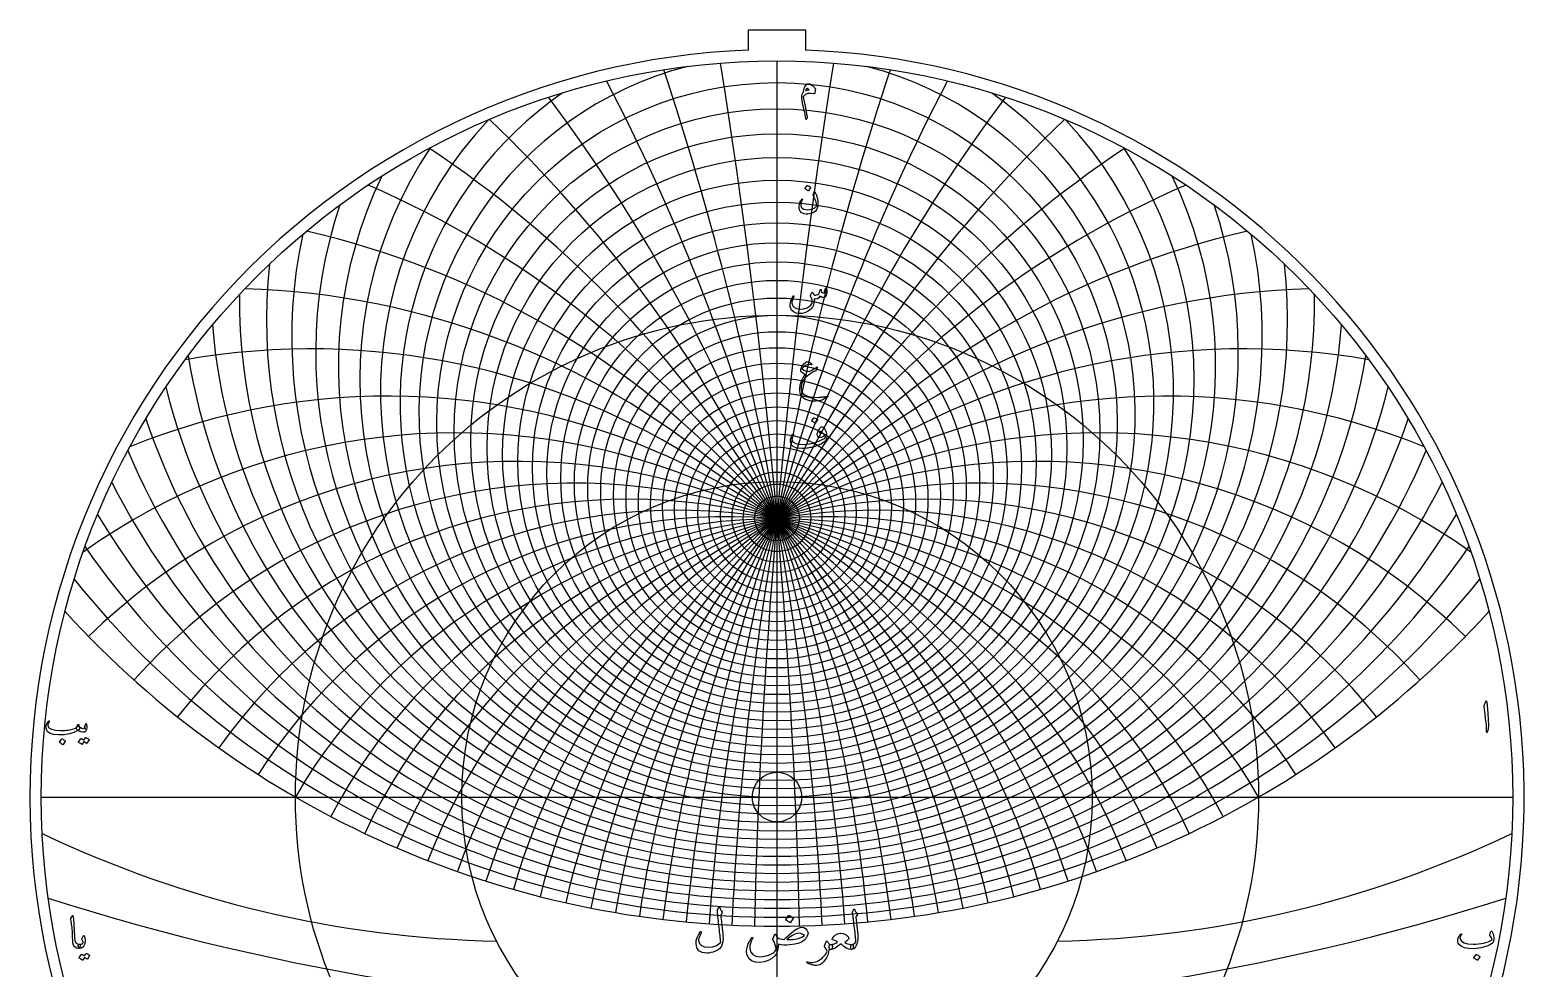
# Model space of a CAD drawing. Header units: millimetres. Extents: x -128 to 128, y -128 to 131.
# Drawn here: x -128 to 127.9, y -29.3 to 131.3 of the extents above; entities that cross this region are included whole.
import ezdxf

# ---------------------------------------------------------------- set-up
doc = ezdxf.new("R2010")
doc.units = ezdxf.units.MM
for name, color, linetype in [('CUT_INNER', 6, 'Continuous'), ('CUT_OUTER', 1, 'Continuous'), ('ENGRAVE', 7, 'Continuous'), ('ENGRAVE_FINE', 8, 'Continuous'), ('TEXT', 5, 'Continuous')]:
    doc.layers.add(name, color=color, linetype=linetype)

msp = doc.modelspace()

# ---------------------------------------------------------------- linework, layer by layer
at = {"layer": 'CUT_INNER'}
msp.add_circle((0, 0), 4.25, dxfattribs=at)
at = {"layer": 'CUT_OUTER'}
for points in [[(-4.9, 131.31), (4.9, 131.31), (4.9, 127.86)], [(-4.9, 127.86), (-4.9, 131.31)]]:
    msp.add_lwpolyline(points, dxfattribs=at)
for start, end in [(92.1944, 185.9767), (185.9764, 87.8052)]:
    msp.add_arc((0, 0), 127.95, start, end, dxfattribs=at)
at = {"layer": 'ENGRAVE'}
for points in [[(0, -126), (0, 126)], [(-126, 0), (126, 0)]]:
    msp.add_lwpolyline(points, dxfattribs=at)
for centre, radius in [((0, 0), 126), ((0, 62.5), 55.29), ((0, 56.42), 41.88), ((0, 0), 82.48), ((0, 52.29), 30.19), ((0, 49.61), 19.59), ((0, 48.11), 9.65), ((0, 0), 53.99), ((0, 47.62), 1.68)]:
    msp.add_circle(centre, radius, dxfattribs=at)
for centre, radius, start, end in [((0, 71.43), 71.43, 146.23, 33.77), ((0, 84.83), 92.05, 179.2385, 0.7615), ((0, 106.03), 120.58, 202.7915, 337.2085), ((0, -47.62), 95.24, 30, 150), ((0, -47.62), 95.24, 30, 150), ((0, 142.86), 164.96, 222.3385, 317.6615), ((-44.22, 165.04), 189.73, 244.5184, 268.8487), ((44.22, 165.04), 189.73, 271.1513, 295.4816)]:
    msp.add_arc(centre, radius, start, end, dxfattribs=at)
at = {"layer": 'ENGRAVE_FINE'}
for centre, radius in [((0, 64.02), 58.26), ((0, 61.1), 52.43), ((0, 59.79), 49.66), ((0, 58.58), 46.99), ((0, 57.46), 44.39), ((0, 55.46), 39.42), ((0, 54.57), 37.04), ((0, 53.74), 34.7), ((0, 52.99), 32.42), ((0, 51.65), 28), ((0, 51.06), 25.85), ((0, 50.53), 23.73), ((0, 50.05), 21.65), ((0, 49.23), 17.56), ((0, 48.88), 15.56), ((0, 48.58), 13.57), ((0, 48.32), 11.6), ((0, 47.93), 7.7), ((0, 47.79), 5.77), ((0, 47.7), 3.84), ((0, 47.64), 1.92)]:
    msp.add_circle(centre, radius, dxfattribs=at)
for centre, radius, start, end in [((-1088.57, -47.62), 1092.73, 1.34054, 9.1225), ((-1088.57, -47.62), 1092.73, 1.34054, 9.1225), ((1088.57, -47.62), 1092.73, 170.8775, 178.65946), ((1088.57, -47.62), 1092.73, 170.8775, 178.65946), ((0, 65.66), 61.34, 104.4366, 75.5634), ((-540.12, -47.62), 548.45, 2.6858, 18.2901), ((-540.12, -47.62), 548.45, 2.6858, 18.2901), ((540.12, -47.62), 548.45, 161.7099, 177.3142), ((540.12, -47.62), 548.45, 161.7099, 177.3142), ((0, 67.44), 64.56, 124.6714, 55.3286), ((-355.43, -47.62), 367.97, 4.0407, 27.5496), ((-355.43, -47.62), 367.97, 4.0407, 27.5496), ((355.43, -47.62), 367.97, 152.4504, 175.9593), ((355.43, -47.62), 367.97, 152.4504, 175.9593), ((-261.66, -47.62), 278.46, 5.41, 36.9506), ((-261.66, -47.62), 278.46, 5.41, 36.9506), ((261.66, -47.62), 278.46, 143.0494, 174.59), ((261.66, -47.62), 278.46, 143.0494, 174.59), ((0, 69.35), 67.91, 136.755, 43.245), ((-204.24, -47.62), 225.35, 6.7991, 46.5478), ((-204.24, -47.62), 225.35, 6.7991, 46.5478), ((204.24, -47.62), 225.35, 133.4522, 173.2009), ((204.24, -47.62), 225.35, 133.4522, 173.2009), ((-164.96, -47.62), 190.48, 8.2132, 56.4024), ((-164.96, -47.62), 190.48, 8.2132, 56.4024), ((164.96, -47.62), 190.48, 123.5976, 171.7868), ((164.96, -47.62), 190.48, 123.5976, 171.7868), ((0, 73.68), 75.12, 154.2719, 25.7281), ((-136.01, -47.62), 166.04, 9.6582, 66.5838), ((-136.01, -47.62), 166.04, 9.6582, 66.5838), ((136.01, -47.62), 166.04, 113.4162, 170.3418), ((136.01, -47.62), 166.04, 113.4162, 170.3418), ((0, 76.12), 79, 161.3757, 18.6243), ((0, 78.78), 83.1, 167.8063, 12.1937), ((-113.5, -47.62), 148.16, 11.1404, 77.1715), ((-113.5, -47.62), 148.16, 11.1404, 77.1715), ((113.5, -47.62), 148.16, 102.8285, 168.8596), ((113.5, -47.62), 148.16, 102.8285, 168.8596), ((0, 81.67), 87.44, 173.7249, 6.2751), ((-95.24, -47.62), 134.69, 12.6665, 88.2556), ((-95.24, -47.62), 134.69, 12.6665, 88.2556), ((95.24, -47.62), 134.69, 91.7444, 167.3335), ((95.24, -47.62), 134.69, 91.7444, 167.3335), ((0, 88.29), 96.96, 184.4225, 355.5775), ((-79.91, -47.62), 124.32, 14.244, 99.9357), ((-79.91, -47.62), 124.32, 14.244, 99.9357), ((0, 92.09), 102.22, 189.3321, 350.6679), ((79.91, -47.62), 124.32, 80.0643, 165.756), ((79.91, -47.62), 124.32, 80.0643, 165.756), ((0, 96.27), 107.87, 194.0094, 345.9906), ((-66.69, -47.62), 116.26, 15.8814, 112.3146), ((-66.69, -47.62), 116.26, 15.8814, 112.3146), ((66.69, -47.62), 116.26, 67.6854, 164.1186), ((66.69, -47.62), 116.26, 67.6854, 164.1186), ((0, 100.9), 113.96, 198.4872, 341.5128), ((-54.99, -47.62), 109.97, 17.588, 125.4826), ((-54.99, -47.62), 109.97, 17.588, 125.4826), ((54.99, -47.62), 109.97, 54.5174, 162.412), ((54.99, -47.62), 109.97, 54.5174, 162.412), ((-44.41, -47.62), 105.08, 19.3743, 134.3771), ((-44.41, -47.62), 105.08, 19.3743, 134.3771), ((44.41, -47.62), 105.08, 45.6229, 160.6257), ((44.41, -47.62), 105.08, 45.6229, 160.6257), ((0, 111.75), 127.78, 206.9436, 333.0564), ((-34.66, -47.62), 101.35, 21.2526, 138.1192), ((-34.66, -47.62), 101.35, 21.2526, 138.1192), ((34.66, -47.62), 101.35, 41.8808, 158.7474), ((34.66, -47.62), 101.35, 41.8808, 158.7474), ((-25.52, -47.62), 98.6, 23.2367, 141.5018), ((-25.52, -47.62), 98.6, 23.2367, 141.5018), ((-16.79, -47.62), 96.71, 25.3429, 144.5804), ((-16.79, -47.62), 96.71, 25.3429, 144.5804), ((16.79, -47.62), 96.71, 35.4196, 154.6571), ((16.79, -47.62), 96.71, 35.4196, 154.6571), ((25.52, -47.62), 98.6, 38.4982, 156.7633), ((25.52, -47.62), 98.6, 38.4982, 156.7633), ((0, 118.16), 135.69, 210.961, 329.039), ((-8.33, -47.62), 95.6, 27.5899, 147.4006), ((-8.33, -47.62), 95.6, 27.5899, 147.4006), ((8.33, -47.62), 95.6, 32.5994, 152.4101), ((8.33, -47.62), 95.6, 32.5994, 152.4101), ((0, 125.37), 144.41, 214.858, 325.142), ((0, 133.54), 154.1, 218.6471, 321.3529), ((0, 374), 410.72, 252.3099, 287.6901)]:
    msp.add_arc(centre, radius, start, end, dxfattribs=at)
at = {"layer": 'TEXT'}
for points in [[(4.51, 120.66), (4.53, 120.77), (4.56, 120.89), (4.58, 121), (4.61, 121.12), (4.65, 121.23), (4.68, 121.34), (4.73, 121.45), (4.78, 121.56), (4.88, 121.75), (4.99, 121.9), (5.11, 122.01), (5.23, 122.07), (5.41, 122.1), (5.6, 122.07), (5.82, 121.96), (6.05, 121.79), (6.12, 121.73), (6.18, 121.68), (6.24, 121.62), (6.3, 121.56), (6.36, 121.49), (6.41, 121.43), (6.47, 121.36), (6.53, 121.29), (6.55, 121.25), (6.57, 121.22), (6.58, 121.18), (6.58, 121.14), (6.56, 120.99), (6.54, 120.86), (6.51, 120.75), (6.5, 120.64), (6.48, 120.56), (6.47, 120.5), (6.45, 120.45), (6.45, 120.42), (6.42, 120.39), (6.4, 120.37), (6.36, 120.36), (6.32, 120.37), (5.76, 120.44), (5.27, 120.4), (4.86, 120.23), (4.51, 119.93), (4.49, 119.89), (4.48, 119.86), (4.47, 119.82), (4.48, 119.78), (4.61, 119.3), (4.73, 118.79), (4.85, 118.26), (4.96, 117.71), (5.08, 116.97), (5.14, 116.44), (5.11, 116.11), (5.02, 116), (4.98, 116.01), (4.94, 116.04), (4.92, 116.1), (4.91, 116.18), (4.89, 116.36), (4.86, 116.55), (4.83, 116.74), (4.8, 116.94), (4.76, 117.15), (4.71, 117.36), (4.66, 117.58), (4.6, 117.8), (4.42, 118.56), (4.29, 119.16), (4.23, 119.6), (4.23, 119.89), (4.25, 120.02), (4.28, 120.14), (4.31, 120.25), (4.34, 120.35), (4.38, 120.45), (4.42, 120.53), (4.47, 120.6), (4.51, 120.66)], [(4.89, 120.92), (4.96, 120.95), (5.03, 120.98), (5.1, 121), (5.18, 121.02), (5.26, 121.04), (5.35, 121.06), (5.43, 121.07), (5.52, 121.08), (5.4, 121.18), (5.29, 121.24), (5.2, 121.27), (5.12, 121.27), (5.04, 121.22), (4.97, 121.15), (4.92, 121.05), (4.89, 120.92)], [(6.5, 103.58), (6.56, 103.46), (6.62, 103.33), (6.68, 103.2), (6.74, 103.06), (6.79, 102.91), (6.84, 102.76), (6.88, 102.6), (6.92, 102.44), (6.96, 102.27), (6.99, 102.1), (7.01, 101.94), (7.02, 101.78), (7.02, 101.62), (7.02, 101.46), (7, 101.3), (6.98, 101.14), (6.95, 100.97), (6.9, 100.81), (6.84, 100.67), (6.76, 100.54), (6.51, 100.25), (6.19, 100.02), (5.78, 99.86), (5.29, 99.78), (4.94, 99.77), (4.63, 99.82), (4.37, 99.92), (4.14, 100.08), (3.98, 100.28), (3.86, 100.52), (3.8, 100.79), (3.79, 101.09), (3.83, 101.42), (3.92, 101.73), (4.05, 102.03), (4.23, 102.31), (4.26, 102.34), (4.29, 102.36), (4.31, 102.37), (4.34, 102.36), (4.36, 102.33), (4.37, 102.3), (4.36, 102.26), (4.33, 102.21), (4.15, 101.85), (4.06, 101.53), (4.07, 101.24), (4.16, 100.98), (4.33, 100.78), (4.57, 100.64), (4.88, 100.55), (5.25, 100.52), (5.71, 100.56), (6.12, 100.68), (6.48, 100.88), (6.79, 101.15), (6.79, 101.16), (6.8, 101.17), (6.8, 101.19), (6.8, 101.22), (6.79, 101.4), (6.75, 101.61), (6.69, 101.85), (6.59, 102.12), (6.54, 102.26), (6.49, 102.39), (6.44, 102.51), (6.39, 102.61), (6.34, 102.71), (6.29, 102.8), (6.25, 102.88), (6.21, 102.94), (6.18, 102.98), (6.17, 103.01), (6.17, 103.04), (6.18, 103.07), (6.39, 103.6), (6.41, 103.64), (6.44, 103.64), (6.47, 103.62), (6.5, 103.58)], [(5.16, 104.67), (5.17, 104.68), (5.18, 104.69), (5.2, 104.69), (5.22, 104.69), (5.36, 104.63), (5.49, 104.56), (5.62, 104.48), (5.73, 104.38), (5.75, 104.37), (5.75, 104.35), (5.75, 104.34), (5.74, 104.32), (5.4, 103.77), (5.39, 103.76), (5.37, 103.75), (5.35, 103.76), (5.33, 103.78), (5.31, 103.79), (5.27, 103.81), (5.23, 103.84), (5.17, 103.88), (5.11, 103.92), (5.02, 103.97), (4.93, 104.03), (4.82, 104.1), (4.8, 104.11), (4.8, 104.12), (4.8, 104.13), (4.8, 104.14)], [(8.28, 87.06), (8.29, 87.09), (8.31, 87.12), (8.33, 87.13), (8.35, 87.14), (8.38, 87.13), (8.41, 87.12), (8.43, 87.1), (8.45, 87.08), (8.49, 86.99), (8.52, 86.87), (8.54, 86.74), (8.54, 86.58), (8.53, 86.33), (8.48, 86.09), (8.4, 85.86), (8.29, 85.64), (8.25, 85.59), (8.21, 85.55), (8.16, 85.52), (8.11, 85.5), (7.94, 85.49), (7.75, 85.52), (7.54, 85.6), (7.32, 85.71), (7.14, 85.46), (6.92, 85.29), (6.67, 85.21), (6.39, 85.21), (6.38, 85.06), (6.36, 84.91), (6.35, 84.77), (6.33, 84.64), (6.3, 84.5), (6.27, 84.38), (6.24, 84.26), (6.2, 84.14), (6.11, 83.92), (5.99, 83.73), (5.84, 83.55), (5.66, 83.38), (5.24, 83.1), (4.79, 82.9), (4.32, 82.79), (3.83, 82.76), (3.27, 82.83), (2.83, 83.03), (2.5, 83.35), (2.29, 83.8), (2.27, 83.96), (2.26, 84.15), (2.28, 84.36), (2.32, 84.61), (2.39, 84.88), (2.49, 85.16), (2.61, 85.45), (2.77, 85.76), (2.78, 85.78), (2.79, 85.79), (2.81, 85.8), (2.83, 85.8), (2.85, 85.8), (2.87, 85.79), (2.88, 85.78), (2.9, 85.77), (2.9, 85.75), (2.91, 85.73), (2.9, 85.71), (2.9, 85.69), (2.7, 85.29), (2.58, 84.96), (2.52, 84.7), (2.53, 84.51), (2.72, 84.09), (3, 83.79), (3.4, 83.6), (3.9, 83.53), (4.6, 83.57), (5.19, 83.75), (5.67, 84.06), (6.05, 84.5), (6.04, 84.79), (6, 85.1), (5.9, 85.42), (5.76, 85.76), (5.75, 85.8), (5.74, 85.83), (5.73, 85.86), (5.74, 85.88), (5.78, 85.96), (5.82, 86.04), (5.85, 86.11), (5.89, 86.17), (5.92, 86.23), (5.95, 86.29), (5.98, 86.33), (6, 86.37), (6.02, 86.39), (6.03, 86.4), (6.05, 86.39), (6.07, 86.38), (6.08, 86.37), (6.09, 86.36), (6.11, 86.33), (6.13, 86.31), (6.15, 86.28), (6.17, 86.24), (6.2, 86.2), (6.23, 86.15), (6.28, 86.06), (6.33, 85.99), (6.37, 85.95), (6.4, 85.93), (6.59, 85.91), (6.78, 85.95), (6.97, 86.03), (7.16, 86.16), (7.22, 86.24), (7.29, 86.38), (7.36, 86.57), (7.42, 86.82), (7.43, 86.85), (7.44, 86.87), (7.46, 86.88), (7.48, 86.9), (7.5, 86.9), (7.52, 86.91), (7.54, 86.9), (7.56, 86.9), (7.59, 86.85), (7.6, 86.77), (7.59, 86.64), (7.57, 86.47), (7.72, 86.39), (7.87, 86.33), (8.04, 86.3), (8.22, 86.3), (8.21, 86.35), (8.21, 86.4), (8.2, 86.43), (8.18, 86.45), (8.16, 86.47), (8.15, 86.5), (8.15, 86.52), (8.15, 86.54)], [(5.02, 74.49), (5.13, 74.52), (5.25, 74.52), (5.39, 74.48), (5.53, 74.42), (5.6, 74.37), (5.67, 74.33), (5.73, 74.28), (5.79, 74.24), (5.84, 74.19), (5.88, 74.15), (5.92, 74.1), (5.95, 74.06), (5.97, 74.02), (5.96, 73.99), (5.93, 73.98), (5.86, 73.99), (5.42, 74.02), (5.02, 73.92), (4.65, 73.71), (4.31, 73.36), (4.3, 73.34), (4.3, 73.32), (4.31, 73.29), (4.33, 73.27), (4.6, 73.07), (4.88, 72.94), (5.19, 72.87), (5.52, 72.88), (5.58, 72.89), (5.66, 72.92), (5.75, 72.96), (5.86, 73.02), (6.07, 73.15), (6.25, 73.26), (6.4, 73.35), (6.53, 73.43), (6.64, 73.49), (6.72, 73.55), (6.79, 73.58), (6.82, 73.6), (6.88, 73.62), (6.9, 73.61), (6.91, 73.56), (6.89, 73.48), (6.81, 73.27), (6.74, 73.12), (6.68, 73.02), (6.63, 72.97), (6.48, 72.9), (6.33, 72.82), (6.16, 72.72), (5.98, 72.62), (5.8, 72.5), (5.61, 72.38), (5.41, 72.24), (5.2, 72.09), (4.78, 71.71), (4.46, 71.28), (4.24, 70.77), (4.12, 70.21), (4.12, 69.9), (4.17, 69.61), (4.27, 69.35), (4.43, 69.1), (4.82, 68.78), (5.4, 68.56), (6.17, 68.44), (7.12, 68.42), (7.27, 68.43), (7.43, 68.44), (7.6, 68.46), (7.78, 68.48), (7.97, 68.5), (8.17, 68.53), (8.38, 68.56), (8.61, 68.6), (8.65, 68.61), (8.68, 68.6), (8.69, 68.6), (8.7, 68.58), (8.67, 68.51), (8.52, 68.4), (8.27, 68.25), (7.91, 68.06), (7.69, 67.96), (7.5, 67.88), (7.34, 67.83), (7.2, 67.8), (6.69, 67.77), (6.23, 67.76), (5.81, 67.79), (5.44, 67.85), (4.75, 68.11), (4.26, 68.52), (3.98, 69.09), (3.9, 69.81), (3.99, 70.58), (4.18, 71.25), (4.47, 71.83), (4.88, 72.32), (4.62, 72.44), (4.4, 72.55), (4.24, 72.68), (4.12, 72.8), (4.09, 72.85), (4.07, 72.9), (4.06, 72.96), (4.06, 73.02), (4.08, 73.19), (4.12, 73.35), (4.17, 73.5), (4.24, 73.65), (4.41, 73.93), (4.6, 74.17), (4.8, 74.35), (5.02, 74.49)], [(6.33, 64.91), (6.33, 64.92), (6.35, 64.93), (6.36, 64.93), (6.38, 64.93), (6.52, 64.87), (6.66, 64.8), (6.78, 64.72), (6.9, 64.62), (6.91, 64.61), (6.92, 64.59), (6.91, 64.58), (6.91, 64.56), (6.56, 64.01), (6.55, 64), (6.54, 64), (6.52, 64), (6.49, 64.02), (6.47, 64.03), (6.44, 64.06), (6.4, 64.09), (6.34, 64.12), (6.27, 64.17), (6.19, 64.22), (6.09, 64.27), (5.98, 64.34), (5.97, 64.35), (5.96, 64.36), (5.96, 64.37), (5.97, 64.38)], [(7.61, 63.36), (7.75, 63.37), (7.9, 63.31), (8.04, 63.19), (8.18, 63), (8.31, 62.76), (8.41, 62.47), (8.47, 62.13), (8.51, 61.74), (8.51, 61.6), (8.5, 61.47), (8.48, 61.35), (8.44, 61.24), (8.31, 61.02), (8.12, 60.81), (7.87, 60.61), (7.54, 60.42), (7.36, 60.33), (7.18, 60.25), (6.98, 60.17), (6.79, 60.1), (6.58, 60.03), (6.37, 59.97), (6.15, 59.91), (5.93, 59.85), (5.7, 59.81), (5.48, 59.76), (5.26, 59.73), (5.05, 59.7), (4.84, 59.67), (4.64, 59.66), (4.44, 59.65), (4.25, 59.64), (3.44, 59.71), (2.84, 59.92), (2.46, 60.28), (2.3, 60.78), (2.29, 60.9), (2.3, 61.03), (2.32, 61.18), (2.35, 61.35), (2.4, 61.53), (2.47, 61.71), (2.55, 61.88), (2.66, 62.05), (2.68, 62.07), (2.69, 62.08), (2.72, 62.09), (2.74, 62.09), (2.76, 62.09), (2.78, 62.08), (2.8, 62.06), (2.81, 62.04), (2.81, 62.01), (2.81, 61.99), (2.8, 61.97), (2.79, 61.95), (2.59, 61.57), (2.53, 61.24), (2.59, 60.96), (2.79, 60.75), (3.22, 60.52), (3.77, 60.39), (4.42, 60.35), (5.18, 60.4), (5.51, 60.45), (5.85, 60.51), (6.18, 60.59), (6.52, 60.69), (6.85, 60.8), (7.19, 60.93), (7.52, 61.08), (7.86, 61.24), (8.03, 61.34), (8.17, 61.45), (8.26, 61.57), (8.31, 61.7), (8.28, 61.78), (8.24, 61.86), (8.19, 61.94), (8.12, 62), (8.11, 62.01), (8.1, 62), (8.09, 61.99), (8.07, 61.97), (7.97, 61.8), (7.85, 61.67), (7.72, 61.59), (7.58, 61.55), (7.32, 61.54), (7.12, 61.62), (6.98, 61.77), (6.9, 62.01), (6.9, 62.22), (6.97, 62.47), (7.11, 62.77), (7.31, 63.12), (7.38, 63.21), (7.45, 63.27), (7.53, 63.33), (7.61, 63.36)], [(7.69, 62.34), (7.72, 62.37), (7.72, 62.4), (7.71, 62.43), (7.68, 62.47), (7.56, 62.55), (7.45, 62.57), (7.36, 62.52), (7.28, 62.42), (7.27, 62.39), (7.26, 62.37), (7.27, 62.34), (7.28, 62.32), (7.39, 62.26), (7.49, 62.24), (7.59, 62.26), (7.69, 62.34)], [(121.33, 16.26), (121.4, 16.4), (121.46, 16.46), (121.51, 16.41), (121.54, 16.28), (121.72, 14.38), (121.82, 13.22), (121.85, 12.29), (121.79, 11.59), (121.65, 11.13), (121.62, 11.09), (121.6, 11.07), (121.58, 11.07), (121.56, 11.08), (121.55, 11.11), (121.54, 11.13), (121.53, 11.17), (121.53, 11.21), (121.53, 11.55), (121.52, 11.9), (121.48, 12.28), (121.44, 12.68), (121.43, 12.78), (121.4, 13.06), (121.35, 13.52), (121.28, 14.15), (121.11, 15.55), (121.1, 15.62), (121.11, 15.69), (121.12, 15.76), (121.14, 15.81)], [(-119.59, 12.1), (-119.58, 12.09), (-119.57, 12.09), (-119.57, 12.08), (-119.56, 12.08), (-119.55, 12.08), (-119.55, 12.07), (-119.54, 12.06), (-119.53, 12.06), (-119.47, 11.98), (-119.45, 11.88), (-119.46, 11.74), (-119.51, 11.58), (-119.56, 11.48), (-119.61, 11.41), (-119.65, 11.39), (-119.7, 11.4), (-119.73, 11.41), (-119.75, 11.42), (-119.77, 11.42), (-119.78, 11.41), (-120.42, 11.06), (-121.18, 10.82), (-122.06, 10.67), (-123.06, 10.63), (-123.88, 10.7), (-124.49, 10.89), (-124.91, 11.19), (-125.12, 11.61), (-125.16, 11.81), (-125.16, 12), (-125.15, 12.2), (-125.1, 12.4), (-125.04, 12.57), (-124.96, 12.73), (-124.87, 12.88), (-124.77, 13.01), (-124.75, 13.03), (-124.73, 13.04), (-124.7, 13.04), (-124.68, 13.04), (-124.66, 13.03), (-124.64, 13.02), (-124.63, 13), (-124.62, 12.99), (-124.62, 12.97), (-124.62, 12.95), (-124.63, 12.92), (-124.64, 12.89), (-124.76, 12.73), (-124.83, 12.57), (-124.86, 12.41), (-124.86, 12.26), (-124.68, 11.88), (-124.25, 11.6), (-123.58, 11.43), (-122.66, 11.38), (-122.41, 11.38), (-122.16, 11.39), (-121.91, 11.41), (-121.66, 11.44), (-121.41, 11.47), (-121.17, 11.52), (-120.93, 11.57), (-120.69, 11.62), (-120.46, 11.69), (-120.27, 11.76), (-120.12, 11.82), (-120.01, 11.89), (-119.97, 11.92), (-119.94, 11.96), (-119.9, 12.02), (-119.87, 12.07), (-119.84, 12.14), (-119.81, 12.21), (-119.79, 12.29), (-119.76, 12.37), (-119.75, 12.39), (-119.73, 12.41), (-119.71, 12.43), (-119.68, 12.44), (-119.65, 12.45), (-119.62, 12.45), (-119.6, 12.44), (-119.57, 12.42), (-119.55, 12.4), (-119.54, 12.36), (-119.54, 12.33), (-119.54, 12.28)], [(-119.82, 11.48), (-119.9, 11.56), (-119.95, 11.66), (-119.95, 11.78), (-119.91, 11.92), (-119.83, 12.04), (-119.76, 12.12), (-119.69, 12.15), (-119.63, 12.13), (-119.34, 11.94), (-119.05, 11.8), (-118.76, 11.72), (-118.47, 11.7), (-118.46, 11.7), (-118.45, 11.71), (-118.44, 11.72), (-118.44, 11.73), (-118.45, 11.76), (-118.47, 11.8), (-118.51, 11.85), (-118.56, 11.91), (-118.57, 11.93), (-118.57, 11.95), (-118.58, 11.97), (-118.57, 11.99), (-118.39, 12.52), (-118.38, 12.54), (-118.37, 12.56), (-118.36, 12.57), (-118.34, 12.57), (-118.33, 12.57), (-118.31, 12.56), (-118.3, 12.55), (-118.3, 12.53), (-118.24, 12.36), (-118.2, 12.18), (-118.19, 12.01), (-118.2, 11.84), (-118.24, 11.63), (-118.29, 11.46), (-118.36, 11.32), (-118.43, 11.23), (-118.49, 11.18), (-118.55, 11.14), (-118.6, 11.12), (-118.64, 11.11), (-118.9, 11.1), (-119.19, 11.16), (-119.49, 11.29), (-119.82, 11.48)], [(-122.52, 9.94), (-122.51, 9.95), (-122.5, 9.96), (-122.48, 9.96), (-122.46, 9.96), (-122.31, 9.9), (-122.17, 9.82), (-122.03, 9.74), (-121.91, 9.63), (-121.9, 9.62), (-121.89, 9.6), (-121.89, 9.59), (-121.9, 9.57), (-122.27, 8.98), (-122.28, 8.97), (-122.3, 8.97), (-122.32, 8.97), (-122.34, 8.99), (-122.37, 9.01), (-122.4, 9.03), (-122.45, 9.06), (-122.51, 9.1), (-122.58, 9.15), (-122.67, 9.2), (-122.77, 9.26), (-122.89, 9.33), (-122.9, 9.34), (-122.91, 9.36), (-122.91, 9.37), (-122.9, 9.38)], [(-118.44, 10.16), (-118.43, 10.17), (-118.42, 10.18), (-118.4, 10.18), (-118.38, 10.18), (-118.3, 10.15), (-118.23, 10.12), (-118.16, 10.08), (-118.09, 10.04), (-118.02, 10), (-117.96, 9.96), (-117.89, 9.91), (-117.83, 9.86), (-117.82, 9.84), (-117.81, 9.83), (-117.81, 9.81), (-117.82, 9.79), (-118.19, 9.2), (-118.2, 9.19), (-118.22, 9.19), (-118.24, 9.2), (-118.26, 9.22), (-118.28, 9.23), (-118.31, 9.25), (-118.35, 9.28), (-118.4, 9.31), (-118.46, 9.34), (-118.53, 9.38), (-118.61, 9.43), (-118.71, 9.49), (-119, 9.03), (-119.01, 9.02), (-119.03, 9.01), (-119.05, 9.02), (-119.08, 9.04), (-119.1, 9.05), (-119.13, 9.08), (-119.18, 9.11), (-119.24, 9.15), (-119.31, 9.19), (-119.4, 9.25), (-119.5, 9.31), (-119.62, 9.38), (-119.63, 9.39), (-119.64, 9.4), (-119.64, 9.41), (-119.63, 9.43), (-119.25, 9.99), (-119.24, 10), (-119.22, 10.01), (-119.21, 10.01), (-119.19, 10.01), (-119.12, 9.99), (-119.06, 9.96), (-119, 9.93), (-118.94, 9.9), (-118.88, 9.87), (-118.83, 9.83), (-118.77, 9.79), (-118.72, 9.75)], [(-120.68, -20.32), (-120.66, -20.3), (-120.65, -20.28), (-120.63, -20.27), (-120.62, -20.27), (-120.6, -20.28), (-120.59, -20.31), (-120.57, -20.37), (-120.56, -20.44), (-120.5, -21.02), (-120.44, -21.55), (-120.4, -22.04), (-120.37, -22.49), (-120.36, -22.87), (-120.34, -23.21), (-120.32, -23.52), (-120.31, -23.78), (-120.3, -24.01), (-120.29, -24.19), (-120.28, -24.33), (-120.27, -24.44), (-120.2, -24.75), (-120.05, -24.99), (-119.82, -25.13), (-119.5, -25.2), (-119.41, -25.22), (-119.35, -25.28), (-119.33, -25.36), (-119.34, -25.48), (-119.37, -25.66), (-119.41, -25.79), (-119.45, -25.87), (-119.5, -25.89), (-119.95, -25.84), (-120.28, -25.66), (-120.49, -25.36), (-120.58, -24.95), (-120.6, -24.75), (-120.61, -24.55), (-120.62, -24.36), (-120.63, -24.16), (-120.64, -23.96), (-120.65, -23.76), (-120.66, -23.56), (-120.67, -23.36), (-120.68, -22.97), (-120.7, -22.63), (-120.73, -22.32), (-120.76, -22.05), (-120.8, -21.79), (-120.84, -21.52), (-120.89, -21.23), (-120.95, -20.92), (-120.95, -20.86), (-120.95, -20.81), (-120.94, -20.76), (-120.92, -20.72)], [(-9.99, -18.9), (-9.97, -18.87), (-9.95, -18.84), (-9.93, -18.83), (-9.9, -18.83), (-9.86, -18.83), (-9.84, -18.85), (-9.82, -18.88), (-9.8, -18.91), (-9.71, -19.14), (-9.61, -19.33), (-9.51, -19.49), (-9.4, -19.62), (-9.37, -19.67), (-9.36, -19.72), (-9.37, -19.78), (-9.41, -19.85), (-9.43, -19.89), (-9.46, -19.92), (-9.48, -19.95), (-9.5, -19.98), (-9.52, -20.01), (-9.53, -20.03), (-9.55, -20.06), (-9.57, -20.08), (-9.59, -20.11), (-9.61, -20.16), (-9.62, -20.21), (-9.62, -20.27), (-9.61, -20.44), (-9.6, -20.62), (-9.58, -20.82), (-9.56, -21.03), (-9.53, -21.26), (-9.5, -21.5), (-9.47, -21.76), (-9.44, -22.03), (-9.4, -22.3), (-9.37, -22.56), (-9.34, -22.8), (-9.32, -23.02), (-9.3, -23.23), (-9.28, -23.42), (-9.27, -23.6), (-9.26, -23.76), (-9.24, -24.24), (-9.28, -24.7), (-9.37, -25.13), (-9.52, -25.53), (-9.66, -25.77), (-9.87, -25.99), (-10.17, -26.19), (-10.53, -26.38), (-10.93, -26.53), (-11.31, -26.63), (-11.66, -26.7), (-11.99, -26.71), (-12.8, -26.6), (-13.39, -26.29), (-13.74, -25.79), (-13.86, -25.09), (-13.82, -24.57), (-13.68, -24.06), (-13.45, -23.56), (-13.13, -23.07), (-13.1, -23.04), (-13.08, -23.02), (-13.05, -23.01), (-13.02, -23.02), (-12.99, -23.03), (-12.97, -23.04), (-12.95, -23.06), (-12.94, -23.09), (-12.94, -23.12), (-12.94, -23.15), (-12.95, -23.18), (-12.96, -23.21), (-13.18, -23.64), (-13.34, -24.01), (-13.42, -24.32), (-13.44, -24.56), (-13.28, -25.07), (-12.93, -25.43), (-12.39, -25.64), (-11.67, -25.69), (-11.01, -25.62), (-10.46, -25.45), (-10, -25.2), (-9.64, -24.85), (-9.65, -24.68), (-9.66, -24.48), (-9.68, -24.25), (-9.71, -24), (-9.74, -23.72), (-9.77, -23.4), (-9.82, -23.06), (-9.87, -22.69), (-9.91, -22.3), (-9.96, -21.93), (-10, -21.55), (-10.04, -21.19), (-10.08, -20.83), (-10.11, -20.48), (-10.14, -20.13), (-10.17, -19.79), (-10.2, -19.46), (-10.2, -19.42), (-10.2, -19.38), (-10.19, -19.35), (-10.18, -19.32)], [(1.98, -20.28), (1.99, -20.27), (2.01, -20.26), (2.03, -20.26), (2.06, -20.26), (2.24, -20.34), (2.42, -20.43), (2.59, -20.54), (2.74, -20.67), (2.76, -20.69), (2.77, -20.7), (2.76, -20.72), (2.75, -20.74), (2.3, -21.48), (2.28, -21.5), (2.26, -21.5), (2.23, -21.49), (2.2, -21.47), (2.17, -21.45), (2.13, -21.42), (2.07, -21.38), (2, -21.33), (1.91, -21.28), (1.8, -21.21), (1.67, -21.13), (1.52, -21.04), (1.5, -21.03), (1.5, -21.01), (1.5, -21), (1.5, -20.99)], [(12.93, -19.71), (13, -19.55), (13.05, -19.43), (13.09, -19.33), (13.11, -19.27), (13.12, -19.23), (13.15, -19.21), (13.17, -19.19), (13.2, -19.19), (13.24, -19.19), (13.27, -19.21), (13.29, -19.24), (13.31, -19.28), (13.39, -19.49), (13.49, -19.68), (13.6, -19.84), (13.73, -19.99), (13.76, -20.04), (13.77, -20.09), (13.76, -20.15), (13.72, -20.21), (13.5, -20.51), (13.52, -20.65), (13.53, -20.78), (13.55, -20.91), (13.56, -21.03), (13.58, -21.16), (13.59, -21.28), (13.61, -21.4), (13.62, -21.52), (13.75, -22.6), (13.84, -23.45), (13.87, -24.07), (13.84, -24.44), (13.66, -25.12), (13.42, -25.62), (13.13, -25.95), (12.78, -26.1), (12.77, -26.1), (12.76, -26.1), (12.75, -26.1), (12.74, -26.1), (12.68, -26.04), (12.65, -25.92), (12.63, -25.72), (12.63, -25.46), (12.64, -25.36), (12.67, -25.29), (12.72, -25.24), (12.78, -25.22), (13.02, -25.18), (13.23, -25.09), (13.39, -24.96), (13.51, -24.79), (13.51, -24.59), (13.49, -24.36), (13.47, -24.1), (13.44, -23.81), (13.41, -23.5), (13.37, -23.16), (13.32, -22.8), (13.27, -22.41), (13.23, -22.03), (13.18, -21.68), (13.14, -21.38), (13.11, -21.11), (13.08, -20.88), (13.05, -20.7), (13.03, -20.55), (13.02, -20.43), (12.92, -19.88), (12.92, -19.83), (12.92, -19.78), (12.93, -19.74), (12.93, -19.71)], [(4.24, -22.29), (4.58, -22.34), (4.87, -22.5), (5.1, -22.77), (5.29, -23.14), (5.31, -23.29), (5.29, -23.45), (5.24, -23.63), (5.15, -23.82), (5.05, -24.01), (4.96, -24.16), (4.88, -24.29), (4.8, -24.38), (4.38, -24.73), (3.81, -25), (3.08, -25.2), (2.21, -25.31), (1.69, -25.34), (1.18, -25.33), (0.7, -25.28), (0.25, -25.2), (0.14, -25.9), (0, -26.48), (-0.17, -26.91), (-0.37, -27.2), (-0.9, -27.65), (-1.5, -27.98), (-2.18, -28.21), (-2.93, -28.31), (-3.71, -28.27), (-4.34, -28.05), (-4.81, -27.63), (-5.12, -27.02), (-5.15, -26.93), (-5.17, -26.83), (-5.19, -26.73), (-5.2, -26.62), (-5.21, -26.51), (-5.21, -26.4), (-5.2, -26.28), (-5.18, -26.16), (-5.15, -25.95), (-5.1, -25.74), (-5.05, -25.54), (-4.99, -25.34), (-4.92, -25.14), (-4.84, -24.94), (-4.75, -24.75), (-4.65, -24.57), (-4.61, -24.49), (-4.56, -24.42), (-4.52, -24.35), (-4.48, -24.29), (-4.44, -24.22), (-4.4, -24.17), (-4.37, -24.11), (-4.33, -24.06), (-4.31, -24.03), (-4.28, -24.02), (-4.25, -24.01), (-4.22, -24.01), (-4.19, -24.03), (-4.17, -24.04), (-4.16, -24.06), (-4.15, -24.08), (-4.14, -24.11), (-4.15, -24.14), (-4.15, -24.17), (-4.17, -24.2), (-4.24, -24.31), (-4.3, -24.42), (-4.37, -24.55), (-4.43, -24.69), (-4.55, -25.05), (-4.63, -25.39), (-4.66, -25.7), (-4.64, -26), (-4.46, -26.56), (-4.13, -26.97), (-3.65, -27.22), (-3.02, -27.32), (-2.42, -27.3), (-1.83, -27.18), (-1.26, -26.98), (-0.7, -26.7), (-0.53, -26.58), (-0.39, -26.43), (-0.27, -26.26), (-0.17, -26.07), (-0.16, -26.04), (-0.15, -26.01), (-0.15, -25.97), (-0.16, -25.92), (-0.24, -25.49), (-0.36, -25.11), (-0.49, -24.78), (-0.65, -24.51), (-0.69, -24.46), (-0.7, -24.41), (-0.71, -24.38), (-0.7, -24.34), (-0.4, -23.55), (-0.36, -23.49), (-0.32, -23.47), (-0.28, -23.48), (-0.24, -23.52), (0.12, -24.13), (0.31, -24.22), (0.56, -24.29), (0.86, -24.34), (1.21, -24.36), (1.64, -23.95), (2.06, -23.57), (2.48, -23.22), (2.91, -22.9), (3.31, -22.63), (3.67, -22.44), (3.98, -22.33), (4.24, -22.29)], [(122.42, -23.01), (122.47, -23.08), (122.52, -23.15), (122.56, -23.23), (122.6, -23.32), (122.64, -23.41), (122.67, -23.51), (122.69, -23.61), (122.72, -23.72), (122.74, -23.94), (122.75, -24.16), (122.74, -24.37), (122.7, -24.59), (122.65, -24.78), (122.58, -24.93), (122.49, -25.05), (122.39, -25.13), (122.07, -25.3), (121.73, -25.45), (121.37, -25.58), (121, -25.69), (120.6, -25.79), (120.18, -25.86), (119.75, -25.92), (119.29, -25.95), (118.44, -25.94), (117.74, -25.82), (117.2, -25.59), (116.8, -25.25), (116.64, -24.99), (116.57, -24.7), (116.58, -24.39), (116.68, -24.07), (116.71, -24), (116.75, -23.93), (116.79, -23.85), (116.84, -23.78), (116.9, -23.7), (116.96, -23.62), (117.02, -23.54), (117.1, -23.46), (117.12, -23.44), (117.14, -23.43), (117.17, -23.42), (117.2, -23.43), (117.21, -23.43), (117.23, -23.44), (117.24, -23.46), (117.25, -23.49), (117.25, -23.51), (117.25, -23.53), (117.24, -23.55), (117.23, -23.57), (117.16, -23.65), (117.1, -23.73), (117.05, -23.82), (117, -23.91), (116.97, -23.99), (116.95, -24.07), (116.95, -24.15), (116.96, -24.22), (117.21, -24.66), (117.66, -24.97), (118.33, -25.14), (119.21, -25.19), (119.69, -25.17), (120.15, -25.13), (120.59, -25.07), (121.01, -24.99), (121.4, -24.88), (121.77, -24.75), (122.12, -24.6), (122.45, -24.43), (122.42, -24.27), (122.35, -24.09), (122.24, -23.9), (122.08, -23.69), (122.08, -23.67), (122.08, -23.63), (122.08, -23.58), (122.1, -23.5), (122.1, -23.5), (122.1, -23.49), (122.1, -23.48), (122.1, -23.48), (122.13, -23.38), (122.17, -23.27), (122.21, -23.15), (122.27, -23.01), (122.3, -22.97), (122.33, -22.96), (122.37, -22.97), (122.42, -23.01)], [(-119.03, -24.26), (-118.82, -23.78), (-118.79, -23.73), (-118.75, -23.71), (-118.72, -23.72), (-118.68, -23.77), (-118.61, -23.92), (-118.55, -24.07), (-118.52, -24.23), (-118.49, -24.4), (-118.49, -24.57), (-118.49, -24.75), (-118.52, -24.94), (-118.56, -25.14), (-118.69, -25.47), (-118.89, -25.71), (-119.16, -25.85), (-119.5, -25.89), (-119.54, -25.87), (-119.58, -25.8), (-119.62, -25.67), (-119.66, -25.5), (-119.67, -25.41), (-119.67, -25.33), (-119.65, -25.27), (-119.62, -25.23), (-119.6, -25.21), (-119.57, -25.2), (-119.54, -25.2), (-119.5, -25.2), (-119.28, -25.19), (-119.1, -25.15), (-118.94, -25.07), (-118.81, -24.95), (-118.8, -24.94), (-118.8, -24.93), (-118.8, -24.91), (-118.81, -24.9), (-118.84, -24.79), (-118.89, -24.68), (-118.95, -24.56), (-119.02, -24.45), (-119.04, -24.4), (-119.05, -24.36), (-119.05, -24.31), (-119.03, -24.26)], [(4.72, -23.72), (4.42, -23.5), (4.11, -23.36), (3.79, -23.31), (3.45, -23.36), (3.08, -23.49), (2.67, -23.7), (2.19, -23.99), (1.67, -24.37), (2.63, -24.38), (3.45, -24.27), (4.15, -24.05), (4.72, -23.72)], [(8.14, -25.5), (8.44, -24.72), (8.48, -24.66), (8.51, -24.63), (8.54, -24.63), (8.57, -24.66), (8.65, -24.8), (8.73, -24.91), (8.81, -25.01), (8.88, -25.09), (8.96, -25.15), (9.05, -25.19), (9.14, -25.22), (9.25, -25.22), (9.35, -25.25), (9.42, -25.33), (9.46, -25.46), (9.48, -25.65), (9.46, -25.84), (9.42, -25.97), (9.35, -26.06), (9.25, -26.1), (9.17, -26.1), (9.09, -26.1), (9.01, -26.1), (8.93, -26.1), (8.91, -26.1), (8.9, -26.11), (8.89, -26.13), (8.88, -26.15), (8.83, -26.61), (8.7, -27.06), (8.5, -27.49), (8.22, -27.9), (7.91, -28.27), (7.61, -28.54), (7.33, -28.71), (7.05, -28.79), (6.79, -28.81), (6.55, -28.81), (6.34, -28.79), (6.14, -28.76), (6.05, -28.73), (5.94, -28.7), (5.83, -28.66), (5.72, -28.62), (5.6, -28.57), (5.47, -28.52), (5.34, -28.46), (5.2, -28.39), (5.17, -28.37), (5.14, -28.35), (5.12, -28.33), (5.11, -28.31), (5.11, -28.28), (5.11, -28.26), (5.12, -28.24), (5.13, -28.22), (5.15, -28.21), (5.18, -28.21), (5.2, -28.21), (5.23, -28.21), (5.54, -28.28), (5.82, -28.31), (6.09, -28.31), (6.33, -28.27), (6.58, -28.21), (6.82, -28.12), (7.05, -28.01), (7.28, -27.88), (7.5, -27.73), (7.72, -27.55), (7.93, -27.36), (8.14, -27.14), (8.3, -26.94), (8.43, -26.75), (8.52, -26.55), (8.58, -26.36), (8.56, -26.22), (8.49, -26.07), (8.36, -25.89), (8.18, -25.7), (8.15, -25.66), (8.13, -25.61), (8.13, -25.56), (8.14, -25.5)], [(12.78, -25.22), (12.92, -25.25), (13.02, -25.31), (13.07, -25.41), (13.07, -25.56), (13.02, -25.79), (12.96, -25.96), (12.88, -26.06), (12.78, -26.1), (12.33, -26.05), (11.89, -25.88), (11.44, -25.56), (10.99, -25.1), (10.42, -25.54), (9.94, -25.85), (9.55, -26.04), (9.24, -26.1), (9.13, -26.07), (9.05, -26), (8.98, -25.89), (8.94, -25.73), (8.92, -25.51), (8.97, -25.36), (9.07, -25.26), (9.24, -25.22), (9.39, -25.21), (9.53, -25.19), (9.68, -25.15), (9.82, -25.11), (9.96, -25.05), (10.1, -24.99), (10.24, -24.91), (10.38, -24.83), (10.21, -24.69), (10.01, -24.58), (9.77, -24.5), (9.5, -24.44), (9.47, -24.43), (9.46, -24.41), (9.45, -24.38), (9.45, -24.33), (9.5, -24.19), (9.6, -24.02), (9.75, -23.84), (9.95, -23.65), (10.38, -23.39), (10.84, -23.3), (11.32, -23.37), (11.82, -23.6), (12.04, -23.75), (12.18, -23.89), (12.27, -24.04), (12.29, -24.18), (12.23, -24.33), (12.1, -24.5), (11.89, -24.68), (11.61, -24.88), (11.81, -25.03), (12.07, -25.14), (12.4, -25.2), (12.78, -25.22)], [(-118.35, -26.77), (-118.34, -26.76), (-118.32, -26.75), (-118.31, -26.75), (-118.28, -26.75), (-118.21, -26.78), (-118.13, -26.81), (-118.06, -26.85), (-117.99, -26.89), (-117.93, -26.93), (-117.86, -26.97), (-117.8, -27.02), (-117.73, -27.07), (-117.72, -27.09), (-117.72, -27.1), (-117.72, -27.12), (-117.73, -27.14), (-118.1, -27.73), (-118.11, -27.74), (-118.12, -27.74), (-118.14, -27.73), (-118.17, -27.71), (-118.18, -27.7), (-118.21, -27.68), (-118.25, -27.66), (-118.3, -27.63), (-118.36, -27.59), (-118.43, -27.55), (-118.51, -27.5), (-118.61, -27.44), (-118.9, -27.9), (-118.92, -27.91), (-118.93, -27.92), (-118.96, -27.91), (-118.98, -27.89), (-119, -27.88), (-119.04, -27.85), (-119.08, -27.82), (-119.14, -27.78), (-119.22, -27.74), (-119.3, -27.68), (-119.41, -27.62), (-119.52, -27.55), (-119.53, -27.54), (-119.54, -27.53), (-119.54, -27.52), (-119.53, -27.51), (-119.15, -26.94), (-119.14, -26.93), (-119.13, -26.92), (-119.11, -26.92), (-119.09, -26.92), (-119.02, -26.95), (-118.96, -26.97), (-118.9, -27), (-118.84, -27.03), (-118.78, -27.06), (-118.73, -27.1), (-118.68, -27.14), (-118.62, -27.18)], [(119.72, -26.96), (119.73, -26.95), (119.74, -26.94), (119.76, -26.94), (119.78, -26.94), (119.93, -27), (120.07, -27.08), (120.21, -27.16), (120.33, -27.27), (120.34, -27.28), (120.35, -27.3), (120.35, -27.31), (120.34, -27.33), (119.98, -27.92), (119.96, -27.93), (119.94, -27.93), (119.92, -27.93), (119.9, -27.91), (119.88, -27.89), (119.84, -27.87), (119.79, -27.84), (119.74, -27.8), (119.66, -27.75), (119.57, -27.7), (119.47, -27.64), (119.36, -27.57), (119.34, -27.56), (119.33, -27.54), (119.33, -27.53), (119.34, -27.52)]]:
    msp.add_lwpolyline(points, close=True, dxfattribs=at)

doc.saveas('drawing.dxf')
